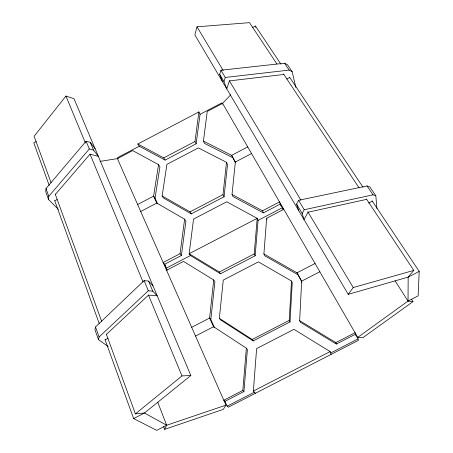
<?xml version="1.0" encoding="UTF-8"?>
<svg xmlns="http://www.w3.org/2000/svg" width="453" height="453" viewBox="0 0 453 453"><rect width="100%" height="100%" fill="white"/><g stroke="black" fill="none" stroke-linecap="round" stroke-linejoin="round"><path stroke-width="0.68" d="M230.77 94.745L222.587 103.392L357.757 337.389L408.028 301.075L408.164 277.117L413.782 270.401L366.46 199.026M372.077 200.804L419.206 271.426L418.125 295.877L408.028 301.075L395.056 280.809M166.568 270.282L183.578 261.438L213.72 279.977L209.58 318.057L213.556 326.715L246.353 348.17L242.825 390.452L223.782 400.248L225.011 401.301L227.157 406.177L228.357 407.19L358.414 340.35L358.091 338.884L355.412 334.246L336.341 344.054L300.362 322.23L299.66 320.673L301.664 281.154L297.021 272.808L263.901 253.94L266.647 218.233L283.782 209.326M290.011 321.919L289.24 320.373L291.5 281.019L258.414 261.874L223.267 280.101L219.348 318.34L220.537 319.863L253.193 340.911L290.011 321.919L292.236 282.774L291.5 281.019M95.102 148.692L90.294 142.372L86.093 141.194L45.996 188.561L45.753 191.766L48.511 199.501L58.392 209.382M255.401 393.295L253.352 391.064L256.619 348.589L293.963 329.331L330.141 351.585L331.171 354.354M48.511 199.501L48.765 196.308L45.996 188.561M225.011 401.301L243.924 391.573L247.4 349.54L246.353 348.17M255.152 255.781L258.08 220.385L257.185 218.346L226.743 201.778L193.55 219.088L189.144 253.742L190.447 255.56L220.481 273.776L255.152 255.781L254.218 253.912L257.185 218.346L189.144 253.742L219.331 272.021L220.481 273.776M283.612 209.847L280.277 204.077L263.369 212.876L233.052 196.591L232.032 194.467L235.356 162.01L231.642 155.339L203.454 141.132L207.219 111.461L222.587 103.392M214.501 327.57L210.826 319.575L214.909 281.687L213.72 279.977M224.059 196.778L227.531 164.564L226.506 162.316L198.352 147.905L166.902 164.382L162.134 195.968L163.522 198.023L191.285 213.873L224.059 196.778L222.989 194.66L226.506 162.316M167.157 270.067L164.598 264.269L181.387 255.532L185.928 221.166L184.631 219.19L156.778 203.08L153.601 196.155L158.539 164.671L132.678 150.6L117.412 158.618L100.062 161.376M196.143 143.805L200.039 114.337L198.912 111.925L137.837 144.003L139.286 146.234L165.079 160.085L196.143 143.805L194.977 141.506L198.912 111.925M181.387 255.532L180.034 253.714L184.631 219.19M157.627 203.844L155.034 198.199L159.915 166.846L158.539 164.671M152.995 285.86L148.527 281.07L144.111 280.634L95.526 326.958L94.937 329.722L98.488 339.665L108.188 346.534M98.488 339.665L99.099 336.947L95.526 326.958M276.896 63.941L249.518 22.65L196.998 26.806L194.858 34.915L348.221 294.337L408.164 277.117L419.206 271.426M222.514 81.693L219.66 74.309L220.945 70.226L284.569 63.227L287.519 64.79L292.128 71.631L295.854 87.44M283.872 74.462L229.405 80.889L226.749 88.862L223.941 81.529L225.26 77.457L220.945 70.226M163.629 426.726L164.643 429.365L166.647 425.248L225.945 405.152L117.412 158.618M298.504 210.232L296.59 204.077L298.578 200.288L367.043 185.945L369.88 186.953L375.826 195.775L376.902 208.448M366.67 199.348L308.091 212.208L304.014 219.552L302.179 213.505L304.229 209.75L373.006 194.813L375.826 195.775M225.945 405.152L223.318 409.348L164.643 429.365M348.221 294.337L353.232 287.553L413.782 270.401M105.005 339.524L133.635 418.583L144.456 413.006L190.838 375.514L74.015 98.731L65.945 96.042L34.122 136.262L51.087 182.752M48.765 196.308L89.32 148.958L86.093 141.194M55.345 194.428L90.045 154.156L98.335 156.347L93.533 150.102L90.294 142.372M99.099 336.947L148.329 290.769L152.757 291.143L157.191 295.798L148.493 295.118L106.415 334.382M106.342 334.178L135.424 413.878L181.993 375.905L190.838 375.514M411.466 299.257L412.994 301.636L363.096 337.508L357.757 337.389M36.2 141.602L33.794 142.871L49.19 185.39M252.389 27.622L255.441 26.014L280.968 64.269M139.286 146.234L117.587 157.627L118.142 158.884M200.039 114.337L221.868 102.871L222.553 104.065M54.762 200.775L57.14 199.524M286.749 79.049L289.773 77.463M137.837 144.003L163.737 157.882L194.977 141.506M137.616 204.513L153.601 196.155L155.034 198.199M247.734 146.919L231.642 155.339L235.322 162.457M140.685 211.489L156.778 203.08M235.356 162.01L251.557 153.539M162.134 195.968L190.028 211.862L222.989 194.66M180.034 253.714L163.148 262.508L165.673 265.571M232.032 194.467L262.508 210.798L279.518 201.942L280.843 205.656M166.296 268.125L190.447 255.56M258.08 220.385L282.395 207.74L282.949 209.309M219.331 272.021L254.218 253.912M105.107 339.807L108.086 338.261M368.697 203.08L372.338 201.194M191.681 327.321L209.58 318.057L210.826 319.575M315.062 263.47L297.021 272.808L302.004 282.327M195.52 336.047L213.556 326.715L214.377 327.695M301.664 281.154L319.841 271.755M219.348 318.34L252.191 339.49L289.24 320.373M157.729 402.162L166.647 425.248L156.732 430.35L133.635 418.583M299.66 320.673L335.866 342.604L355.067 332.729L355.639 335.243M253.352 391.064L330.141 351.585M227.157 406.177L254.382 392.185M330.662 352.978L358.091 338.884M225.26 77.457L289.184 70.09L292.128 71.631M135.424 413.878L144.456 413.006L166.647 425.248M408.028 301.075L412.994 301.636M89.32 148.958L93.533 150.102M232.632 157.621L204.575 143.442L203.454 141.132M297.717 274.614L264.784 255.815L263.901 253.94M242.825 390.452L243.924 391.573M252.191 339.49L253.193 340.911M284.569 63.227L289.184 70.09M367.043 185.945L373.006 194.813M289.609 77.214L363.046 187.27M283.544 73.969L359.025 187.814M190.028 211.862L191.285 213.873M163.737 157.882L165.079 160.085M196.998 26.806L223.159 70.464M229.337 80.776L300.917 200.232M307.819 211.755L353.232 287.553M298.578 200.288L304.229 209.75M219.66 74.309L223.941 81.529M296.59 204.077L302.179 213.505M148.527 281.07L152.757 291.143M262.508 210.798L263.369 212.876M144.111 280.634L148.329 290.769M65.945 96.042L85.424 143.012M90.022 154.105L143.04 281.964M148.448 295.011L181.993 375.905M266.647 218.233L267.072 219.258M55.204 194.043L101.738 321.556M54.722 200.673L99.23 323.578M335.866 342.604L336.341 344.054M255.441 26.014L255.826 27.373"/></g></svg>
